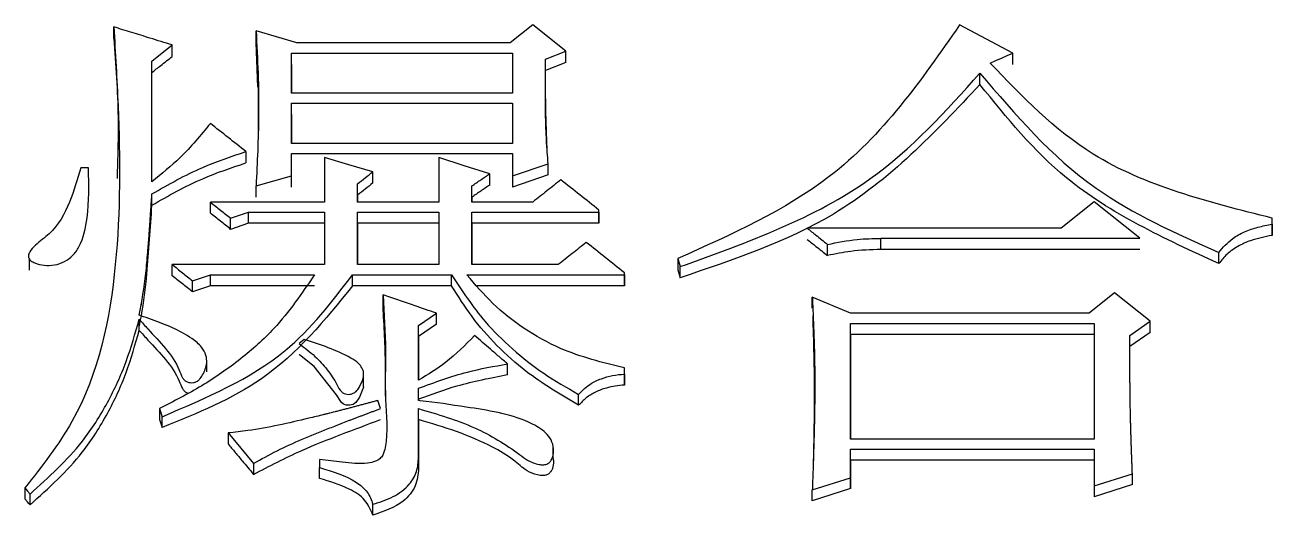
# Model space of a CAD drawing. Header units: millimetres. Extents: x 2344 to 4024, y 1094 to 2282.
# Drawn here: x 2718.57 to 2723.88, y 2072.83 to 2074.92 of the extents above; entities that cross this region are included whole.
import ezdxf

# ---------------------------------------------------------------- set-up
doc = ezdxf.new("R2010")
doc.units = ezdxf.units.MM

msp = doc.modelspace()

# ---------------------------------------------------------------- linework, layer by layer
at = {"color": 7, "linetype": 'Continuous', "lineweight": 25}
for p, q in [((2718.9522, 2074.862), (2718.9522, 2074.9108)), ((2719.7311, 2074.8424), (2719.558, 2074.8937)), ((2719.558, 2074.8449), (2719.558, 2074.8937)), ((2720.7371, 2074.9193), (2720.6397, 2074.8424)), ((2720.8777, 2074.8081), (2720.7371, 2074.9193)), ((2722.7816, 2074.7996), (2722.5544, 2074.9193)), ((2719.1145, 2074.7654), (2719.201, 2074.8338)), ((2719.201, 2074.7851), (2719.201, 2074.8338)), ((2719.565, 2074.6538), (2719.558, 2074.8449)), ((2719.7095, 2074.7996), (2720.6506, 2074.7996)), ((2719.7095, 2074.6284), (2719.7095, 2074.7996)), ((2719.7095, 2074.751), (2719.7095, 2074.7996)), ((2720.6506, 2074.7996), (2720.6506, 2074.6284)), ((2720.7912, 2074.7739), (2720.8777, 2074.8081)), ((2720.7912, 2074.7253), (2720.7912, 2074.7739)), ((2720.8777, 2074.7595), (2720.8777, 2074.8081)), ((2722.7816, 2074.751), (2722.7816, 2074.7996)), ((2719.1145, 2074.2508), (2719.1145, 2074.7654)), ((2719.1145, 2074.7168), (2719.1145, 2074.7654)), ((2719.1145, 2074.2555), (2719.1145, 2074.7168)), ((2719.7095, 2074.751), (2719.7095, 2074.6284)), ((2720.8777, 2074.7595), (2720.7912, 2074.7253)), ((2722.6409, 2074.6655), (2722.6409, 2074.7141)), ((2719.5669, 2074.6555), (2719.5665, 2074.4694)), ((2720.6506, 2074.6284), (2719.7095, 2074.6284)), ((2719.7095, 2074.5855), (2720.6506, 2074.5855)), ((2719.7095, 2074.414), (2719.7095, 2074.5855)), ((2719.7095, 2074.5372), (2719.7095, 2074.5855)), ((2720.6506, 2074.5855), (2720.6506, 2074.414)), ((2719.7095, 2074.5372), (2719.7095, 2074.414)), ((2720.6506, 2074.414), (2719.7095, 2074.414)), ((2719.5147, 2074.3796), (2719.5147, 2074.3316)), ((2719.7095, 2074.2766), (2719.7095, 2074.3711)), ((2719.7095, 2074.3711), (2720.6506, 2074.3711)), ((2719.7095, 2074.323), (2719.7095, 2074.3711)), ((2719.8501, 2074.3539), (2719.8501, 2074.1648)), ((2720.3369, 2074.3539), (2720.3369, 2074.1648)), ((2720.6506, 2074.3711), (2720.6506, 2074.2766)), ((2718.8441, 2074.3109), (2718.8116, 2074.3109)), ((2720.0556, 2074.2458), (2720.0556, 2074.2938)), ((2720.6506, 2074.2766), (2720.802, 2074.3281)), ((2720.802, 2074.2801), (2720.802, 2074.3281)), ((2719.558, 2074.2336), (2719.7095, 2074.2766)), ((2719.7095, 2074.2286), (2719.7095, 2074.2766)), ((2719.9907, 2074.1648), (2719.9907, 2074.2422)), ((2719.9907, 2074.1943), (2719.9907, 2074.2422)), ((2720.5532, 2074.2372), (2720.5532, 2074.2852)), ((2720.802, 2074.2801), (2720.6506, 2074.2286)), ((2720.6506, 2074.2766), (2720.6506, 2074.2286)), ((2718.8459, 2074.2306), (2718.8459, 2074.2309)), ((2719.1145, 2074.1514), (2719.1145, 2074.1992)), ((2719.558, 2074.1857), (2719.558, 2074.2336)), ((2719.9907, 2074.1943), (2719.9907, 2074.1648)), ((2720.4775, 2074.1648), (2720.4775, 2074.2336)), ((2720.4775, 2074.1857), (2720.4775, 2074.2336)), ((2720.4775, 2074.1857), (2720.4775, 2074.1648)), ((2719.8501, 2074.1648), (2719.3633, 2074.1648)), ((2720.3369, 2074.1648), (2719.9907, 2074.1648)), ((2720.7371, 2074.1648), (2720.4775, 2074.1648)), ((2723.1277, 2074.1649), (2722.9871, 2074.053)), ((2723.3224, 2074.01), (2723.1277, 2074.1649)), ((2719.4498, 2074.0483), (2719.4498, 2074.096)), ((2719.5256, 2074.1218), (2719.8501, 2074.1218)), ((2719.5256, 2074.0741), (2719.5256, 2074.1218)), ((2719.8501, 2074.1218), (2719.8501, 2073.898)), ((2719.9907, 2074.1218), (2720.3369, 2074.1218)), ((2719.9907, 2073.898), (2719.9907, 2074.1218)), ((2719.9907, 2074.0741), (2719.9907, 2074.1218)), ((2720.3369, 2074.1218), (2720.3369, 2073.898)), ((2720.4775, 2074.1218), (2721.0184, 2074.1218)), ((2720.4775, 2073.898), (2720.4775, 2074.1218)), ((2720.4775, 2074.0741), (2720.4775, 2074.1218)), ((2721.0184, 2074.1218), (2721.0184, 2074.1304)), ((2721.0184, 2074.0827), (2721.0184, 2074.1304)), ((2721.0184, 2074.1218), (2721.0184, 2074.0741)), ((2721.0184, 2074.0741), (2721.0184, 2074.0827)), ((2723.8849, 2074.0702), (2723.8849, 2074.096)), ((2723.8849, 2074.0483), (2723.8849, 2074.096)), ((2719.5256, 2074.0741), (2719.4498, 2074.0483)), ((2719.8501, 2074.0741), (2719.5256, 2074.0741)), ((2719.9907, 2074.0741), (2719.9907, 2073.898)), ((2720.3369, 2074.0741), (2719.9907, 2074.0741)), ((2720.4775, 2074.0741), (2720.4775, 2073.898)), ((2721.0184, 2074.0741), (2720.4775, 2074.0741)), ((2722.9871, 2074.053), (2721.9054, 2074.053)), ((2723.8849, 2074.0702), (2723.8849, 2074.0225)), ((2721.9919, 2073.9365), (2721.9919, 2073.9841)), ((2722.2191, 2074.01), (2723.3224, 2074.01)), ((2722.2191, 2073.9623), (2722.2191, 2074.01)), ((2718.5923, 2073.922), (2718.5924, 2073.8742)), ((2721.3537, 2073.9238), (2721.3645, 2073.8893)), ((2721.3537, 2073.9238), (2721.3537, 2073.8763)), ((2723.3224, 2073.9624), (2722.2191, 2073.9623)), ((2723.6578, 2073.9021), (2723.6578, 2073.9497)), ((2719.8501, 2073.898), (2719.201, 2073.898)), ((2720.3369, 2073.898), (2719.9907, 2073.898)), ((2720.8453, 2073.898), (2720.4775, 2073.898)), ((2721.3537, 2073.8763), (2721.3645, 2073.8419)), ((2721.3645, 2073.8419), (2721.3645, 2073.8893)), ((2719.2876, 2073.7816), (2719.2876, 2073.829)), ((2719.3633, 2073.8549), (2719.8068, 2073.8549)), ((2719.9691, 2073.8549), (2720.391, 2073.8549)), ((2719.9691, 2073.8075), (2719.9691, 2073.8549)), ((2720.391, 2073.8075), (2720.391, 2073.8549)), ((2720.4559, 2073.8549), (2721.1265, 2073.8549)), ((2721.1265, 2073.8549), (2721.1265, 2073.8635)), ((2721.1265, 2073.8161), (2721.1265, 2073.8635)), ((2721.1265, 2073.8549), (2721.1265, 2073.8075)), ((2721.1265, 2073.8075), (2721.1265, 2073.8161)), ((2719.3633, 2073.8075), (2719.2876, 2073.7816)), ((2719.8068, 2073.8075), (2719.3633, 2073.8075)), ((2720.391, 2073.8075), (2719.9691, 2073.8075)), ((2720.0989, 2073.7213), (2720.0989, 2073.7686)), ((2721.1265, 2073.8075), (2720.4989, 2073.8075)), ((2722.0893, 2073.691), (2721.927, 2073.76)), ((2721.927, 2073.7127), (2721.927, 2073.76)), ((2723.2143, 2073.7773), (2723.1061, 2073.691)), ((2723.3657, 2073.6564), (2723.2143, 2073.7773)), ((2719.0604, 2073.6179), (2719.0604, 2073.6651)), ((2720.2503, 2073.6392), (2720.326, 2073.691)), ((2720.326, 2073.6438), (2720.326, 2073.691)), ((2723.1061, 2073.691), (2722.0893, 2073.691)), ((2723.2792, 2073.596), (2723.3657, 2073.6564)), ((2723.3657, 2073.6093), (2723.3657, 2073.6564)), ((2720.326, 2073.6438), (2720.2503, 2073.592)), ((2720.2503, 2073.4058), (2720.2503, 2073.6392)), ((2720.2503, 2073.592), (2720.2503, 2073.6392)), ((2722.0893, 2073.6478), (2723.1277, 2073.6478)), ((2722.0893, 2073.1546), (2722.0893, 2073.6478)), ((2722.0893, 2073.6007), (2722.0893, 2073.6478)), ((2723.1277, 2073.6007), (2722.0893, 2073.6007)), ((2723.1277, 2073.6478), (2723.1277, 2073.1546)), ((2723.3657, 2073.6093), (2723.2792, 2073.5489)), ((2719.7636, 2073.5787), (2719.742, 2073.5614)), ((2720.2503, 2073.592), (2720.2503, 2073.4058)), ((2722.0893, 2073.6007), (2722.0893, 2073.1546)), ((2719.3483, 2073.4417), (2719.3483, 2073.4889)), ((2720.629, 2073.428), (2720.629, 2073.4749)), ((2721.1265, 2073.4317), (2721.1265, 2073.4577)), ((2720.0159, 2073.3773), (2720.0159, 2073.4244)), ((2721.1265, 2073.4317), (2721.1265, 2073.3849)), ((2720.2503, 2073.3191), (2720.2503, 2073.3712)), ((2720.2503, 2073.3244), (2720.2503, 2073.3712)), ((2720.9318, 2073.2985), (2720.9318, 2073.3452)), ((2719.147, 2073.2846), (2719.1578, 2073.25)), ((2720.0881, 2073.2846), (2720.0773, 2073.3192)), ((2720.2503, 2073.0766), (2720.2503, 2073.2843)), ((2720.2503, 2073.2377), (2720.2503, 2073.2843)), ((2719.1578, 2073.2034), (2719.1578, 2073.25)), ((2720.2503, 2073.2377), (2720.2503, 2073.0302)), ((2719.439, 2073.1806), (2719.5472, 2073.0506)), ((2719.439, 2073.1806), (2719.439, 2073.1341)), ((2723.1277, 2073.1546), (2722.0893, 2073.1546)), ((2720.2503, 2073.0766), (2720.2503, 2073.0302)), ((2720.8237, 2073.0743), (2720.8237, 2073.121)), ((2722.0893, 2072.9898), (2722.0893, 2073.1113)), ((2722.0893, 2073.1113), (2723.1277, 2073.1113)), ((2722.0893, 2073.0648), (2722.0893, 2073.1113)), ((2723.1277, 2073.1113), (2723.1277, 2072.9551)), ((2719.5472, 2073.0506), (2719.5472, 2073.0042)), ((2719.8285, 2073.0678), (2719.8285, 2073.0332)), ((2719.8285, 2072.9869), (2719.8285, 2073.0332)), ((2722.0893, 2073.0648), (2722.0893, 2072.9435)), ((2723.1277, 2073.0648), (2722.0893, 2073.0648)), ((2721.927, 2072.9377), (2722.0893, 2072.9898)), ((2722.0893, 2072.9435), (2722.0893, 2072.9898)), ((2723.1277, 2072.9551), (2723.29, 2073.0072)), ((2723.29, 2072.9609), (2723.29, 2073.0072)), ((2718.5738, 2072.9463), (2718.5738, 2072.9)), ((2718.5953, 2072.8742), (2718.5953, 2072.9204)), ((2722.0893, 2072.9435), (2721.927, 2072.8915)), ((2721.927, 2072.8915), (2721.927, 2072.9377)), ((2723.29, 2072.9609), (2723.1277, 2072.9089)), ((2723.1277, 2072.9551), (2723.1277, 2072.9089)), ((2720.0556, 2072.8308), (2720.0556, 2072.8769))]:
    msp.add_line(p, q, dxfattribs=at)
at = {"color": 7, "linetype": 'Continuous', "lineweight": 25, "flags": 128}
for points in [[(2720.6397, 2074.8424), (2720.1854, 2074.8424), (2719.7311, 2074.8424)], [(2722.6842, 2074.7568), (2722.7085, 2074.7675), (2722.7329, 2074.7782), (2722.7572, 2074.7889), (2722.7816, 2074.7996)], [(2720.0556, 2074.2938), (2719.9528, 2074.3238), (2719.8501, 2074.3539)], [(2720.5532, 2074.2852), (2720.445, 2074.3195), (2720.3369, 2074.3539)], [(2719.3633, 2074.117), (2719.3633, 2074.1291), (2719.3633, 2074.1412), (2719.3633, 2074.1648)], [(2719.4498, 2074.096), (2719.4877, 2074.1089), (2719.5256, 2074.1218)], [(2723.8849, 2074.0225), (2723.8849, 2074.037), (2723.8849, 2074.0483)], [(2719.201, 2073.8505), (2719.201, 2073.8625), (2719.201, 2073.8745), (2719.201, 2073.898)], [(2719.2876, 2073.829), (2719.3254, 2073.8419), (2719.3633, 2073.8549)], [(2719.3633, 2073.8075), (2719.3633, 2073.8267), (2719.3633, 2073.8408), (2719.3633, 2073.8549)], [(2720.0156, 2073.3773), (2720.0156, 2073.3756), (2719.9991, 2073.3328), (2719.983, 2073.3101), (2719.971, 2073.3024), (2719.9568, 2073.2987), (2719.9416, 2073.2994), (2719.9303, 2073.3035), (2719.9212, 2073.3107), (2719.9006, 2073.3431), (2719.8048, 2073.4637), (2719.7426, 2073.5139), (2719.742, 2073.5144), (2719.742, 2073.5144)], [(2721.1265, 2073.4108), (2721.1265, 2073.4264), (2721.1265, 2073.4577)], [(2721.1265, 2073.3849), (2721.1265, 2073.3937), (2721.1265, 2073.3994), (2721.1265, 2073.4051), (2721.1265, 2073.4108)], [(2719.147, 2073.2846), (2719.147, 2073.2654), (2719.147, 2073.2516), (2719.147, 2073.2379)], [(2718.5737, 2072.9463), (2718.5845, 2072.9333), (2718.5953, 2072.9204)], [(2718.5953, 2072.8742), (2718.5899, 2072.8807), (2718.5845, 2072.8872), (2718.5737, 2072.9001)]]:
    msp.add_lwpolyline(points, dxfattribs=at)
at = {"color": 7, "linetype": 'Continuous', "lineweight": 25}
for points, knots in [([(2718.9522, 2074.9107), (2718.9589, 2074.7986), (2718.9792, 2074.4625), (2718.9819, 2073.8991), (2718.8672, 2073.3214), (2718.646, 2073.0386), (2718.5738, 2072.9463)], [0, 0, 0, 0, 0.166548, 0.499383, 0.836688, 1, 1, 1, 1]), ([(2719.201, 2074.8338), (2719.1693, 2074.8436), (2719.112, 2074.8614), (2719.029, 2074.887), (2718.9778, 2074.9028), (2718.9522, 2074.9108)], [0, 0, 0, 0, 0.382595, 0.691297, 1, 1, 1, 1]), ([(2719.558, 2074.8937), (2719.5613, 2074.8336), (2719.5678, 2074.7135), (2719.5708, 2074.4935), (2719.5629, 2074.3334), (2719.558, 2074.2336)], [0, 0, 0, 0, 0.273667, 0.547376, 1, 1, 1, 1]), ([(2722.5544, 2074.9193), (2722.3905, 2074.6836), (2722.0923, 2074.2545), (2721.5831, 2074.0265), (2721.3537, 2073.9238)], [0, 0, 0, 0, 0.549466, 1, 1, 1, 1]), ([(2718.9522, 2074.862), (2718.9605, 2074.75), (2718.9753, 2074.5517), (2718.9687, 2074.3519), (2718.9658, 2074.2649)], [0, 0, 0, 0, 0.564585, 1, 1, 1, 1]), ([(2719.1145, 2074.7168), (2719.127, 2074.7266), (2719.1477, 2074.743), (2719.1765, 2074.7657), (2719.1929, 2074.7787), (2719.201, 2074.7851)], [0, 0, 0, 0, 0.4329059, 0.716452, 1, 1, 1, 1]), ([(2720.802, 2074.3281), (2720.8007, 2074.3449), (2720.7987, 2074.3701), (2720.7946, 2074.429), (2720.7926, 2074.4753), (2720.7915, 2074.5173), (2720.7912, 2074.5299), (2720.791, 2074.5425), (2720.7908, 2074.5551), (2720.7905, 2074.572), (2720.7904, 2074.5888), (2720.7903, 2074.6056), (2720.7902, 2074.6182), (2720.7902, 2074.6308), (2720.7902, 2074.6434), (2720.7902, 2074.656), (2720.7903, 2074.6665), (2720.7903, 2074.6749), (2720.7904, 2074.6812), (2720.7904, 2074.6875), (2720.7904, 2074.6938), (2720.7905, 2074.7001), (2720.7905, 2074.7064), (2720.7906, 2074.7127), (2720.7907, 2074.7211), (2720.7907, 2074.7295), (2720.7908, 2074.7379), (2720.7909, 2074.7442), (2720.7909, 2074.7505), (2720.791, 2074.7568), (2720.7911, 2074.7646), (2720.7911, 2074.7703), (2720.7912, 2074.7739)], [0, 0, 0, 0, 0.113118, 0.169677, 0.395941, 0.424221, 0.4525, 0.480779, 0.509059, 0.537338, 0.593897, 0.622177, 0.650456, 0.678735, 0.707015, 0.735294, 0.763573, 0.777713, 0.791853, 0.805993, 0.820132, 0.834272, 0.848412, 0.862551, 0.876691, 0.90497, 0.91911, 0.93325, 0.947389, 0.961529, 0.975669, 1, 1, 1, 1]), ([(2723.8849, 2074.096), (2723.6139, 2074.1643), (2723.1372, 2074.2845), (2722.8208, 2074.6144), (2722.6842, 2074.7568)], [0, 0, 0, 0, 0.568428, 1, 1, 1, 1]), ([(2720.7976, 2074.3916), (2720.7976, 2074.3916), (2720.7977, 2074.3916), (2720.7976, 2074.3937), (2720.7958, 2074.4365), (2720.7919, 2074.5367), (2720.7912, 2074.6289), (2720.7911, 2074.6785), (2720.7911, 2074.6962), (2720.7911, 2074.7024), (2720.791, 2074.7022), (2720.791, 2074.702)], [0, 0, 0, 0, 0.0066914, 0.0176059, 0.0437839, 0.5138257, 0.7288407, 0.8737613, 0.9090141, 0.9446975, 1, 1, 1, 1]), ([(2721.3645, 2073.8893), (2721.6521, 2073.9932), (2722.1591, 2074.1764), (2722.4954, 2074.5517), (2722.6409, 2074.714)], [0, 0, 0, 0, 0.567325, 1, 1, 1, 1]), ([(2722.6409, 2074.6655), (2722.4492, 2074.4615), (2722.1013, 2074.0913), (2721.5927, 2073.9192), (2721.3645, 2073.8419)], [0, 0, 0, 0, 0.551269, 1, 1, 1, 1]), ([(2722.6409, 2074.714), (2722.7923, 2074.5364), (2723.067, 2074.2142), (2723.4748, 2074.0316), (2723.6578, 2073.9497)], [0, 0, 0, 0, 0.5512468, 1, 1, 1, 1]), ([(2723.6578, 2073.9021), (2723.4265, 2074.0089), (2723.0192, 2074.1969), (2722.755, 2074.5241), (2722.6409, 2074.6655)], [0, 0, 0, 0, 0.567951, 1, 1, 1, 1]), ([(2719.3633, 2074.4998), (2719.3223, 2074.4496), (2719.2487, 2074.3595), (2719.1557, 2074.2842), (2719.1145, 2074.2508)], [0, 0, 0, 0, 0.556387, 1, 1, 1, 1]), ([(2719.5147, 2074.3796), (2719.4895, 2074.3997), (2719.439, 2074.4397), (2719.3885, 2074.4798), (2719.3633, 2074.4998)], [0, 0, 0, 0, 0.499997, 1, 1, 1, 1]), ([(2719.1145, 2074.1992), (2719.1851, 2074.2395), (2719.3117, 2074.3116), (2719.4525, 2074.3588), (2719.5147, 2074.3796)], [0, 0, 0, 0, 0.557889, 1, 1, 1, 1]), ([(2718.8116, 2074.3109), (2718.7975, 2074.2618), (2718.7691, 2074.163), (2718.7051, 2074.0442), (2718.6258, 2073.9908), (2718.5967, 2073.9589), (2718.5886, 2073.9405), (2718.5882, 2073.93), (2718.5917, 2073.9215), (2718.6008, 2073.9124), (2718.6218, 2073.9015), (2718.6562, 2073.8937), (2718.7007, 2073.8943), (2718.7433, 2073.9093), (2718.7798, 2073.9361), (2718.8211, 2073.9974), (2718.8475, 2074.1252), (2718.8465, 2074.2388), (2718.8441, 2074.3099), (2718.8441, 2074.3109)], [0, 0, 0, 0, 0.151237, 0.303887, 0.374012, 0.409203, 0.423454, 0.431523, 0.439658, 0.449578, 0.466985, 0.502292, 0.540771, 0.580872, 0.619436, 0.662511, 0.788748, 0.996835, 1, 1, 1, 1]), ([(2719.1145, 2074.1514), (2719.1851, 2074.1916), (2719.3117, 2074.2636), (2719.4525, 2074.3107), (2719.5147, 2074.3316)], [0, 0, 0, 0, 0.5578529, 1, 1, 1, 1]), ([(2719.9907, 2074.2422), (2720.0015, 2074.2508), (2720.0232, 2074.268), (2720.0448, 2074.2852), (2720.0556, 2074.2938)], [0, 0, 0, 0, 0.500001, 1, 1, 1, 1]), ([(2720.0556, 2074.2458), (2720.0448, 2074.2372), (2720.0232, 2074.2201), (2720.0015, 2074.2029), (2719.9907, 2074.1943)], [0, 0, 0, 0, 0.499997, 1, 1, 1, 1]), ([(2720.4775, 2074.2336), (2720.4901, 2074.2422), (2720.5153, 2074.2594), (2720.5406, 2074.2766), (2720.5532, 2074.2852)], [0, 0, 0, 0, 0.500001, 1, 1, 1, 1]), ([(2720.8561, 2074.2594), (2720.8363, 2074.2436), (2720.7966, 2074.2121), (2720.7569, 2074.1806), (2720.7371, 2074.1648)], [0, 0, 0, 0, 0.500001, 1, 1, 1, 1]), ([(2721.0184, 2074.1304), (2720.9913, 2074.1519), (2720.9372, 2074.1949), (2720.8831, 2074.2379), (2720.8561, 2074.2594)], [0, 0, 0, 0, 0.5, 1, 1, 1, 1]), ([(2719.0604, 2073.6823), (2719.0712, 2073.7417), (2719.0873, 2073.8308), (2719.0949, 2073.9281), (2719.0983, 2073.9692), (2719.0995, 2073.9842), (2719.1004, 2073.9954), (2719.1012, 2074.0066), (2719.1021, 2074.0178), (2719.1028, 2074.0272), (2719.1035, 2074.0365), (2719.104, 2074.044), (2719.1045, 2074.0514), (2719.1051, 2074.0589), (2719.1056, 2074.0664), (2719.1063, 2074.0757), (2719.1068, 2074.0832), (2719.1074, 2074.0925), (2719.1079, 2074.1), (2719.1084, 2074.1075), (2719.1089, 2074.115), (2719.1094, 2074.1224), (2719.1101, 2074.1318), (2719.1106, 2074.1392), (2719.1112, 2074.1486), (2719.1117, 2074.156), (2719.1123, 2074.1654), (2719.1128, 2074.1728), (2719.1133, 2074.1803), (2719.1138, 2074.1885), (2719.1142, 2074.1948), (2719.1145, 2074.1992)], [0, 0, 0, 0, 0.346641, 0.519778, 0.563061, 0.584702, 0.606343, 0.627984, 0.649626, 0.671267, 0.682088, 0.703729, 0.714549, 0.72537, 0.747011, 0.757832, 0.779473, 0.790294, 0.811935, 0.822756, 0.833576, 0.855218, 0.866038, 0.88768, 0.8985, 0.920141, 0.930962, 0.952603, 0.963424, 0.974245, 1, 1, 1, 1]), ([(2720.5532, 2074.2372), (2720.5406, 2074.2286), (2720.5153, 2074.2115), (2720.4901, 2074.1943), (2720.4775, 2074.1857)], [0, 0, 0, 0, 0.499997, 1, 1, 1, 1]), ([(2719.0604, 2073.6352), (2719.0636, 2073.6499), (2719.0794, 2073.7238), (2719.0928, 2073.8476), (2719.1049, 2074.005), (2719.1113, 2074.1026), (2719.1145, 2074.1514)], [0, 0, 0, 0, 0.086672, 0.433942, 0.716948, 1, 1, 1, 1]), ([(2719.3633, 2074.1648), (2719.3777, 2074.1534), (2719.4066, 2074.1304), (2719.4354, 2074.1075), (2719.4498, 2074.096)], [0, 0, 0, 0, 0.499999, 1, 1, 1, 1]), ([(2719.4498, 2074.0483), (2719.4354, 2074.0598), (2719.4066, 2074.0827), (2719.3777, 2074.1056), (2719.3633, 2074.117)], [0, 0, 0, 0, 0.5, 1, 1, 1, 1]), ([(2721.9054, 2074.053), (2721.9177, 2074.0432), (2721.9383, 2074.0268), (2721.9672, 2074.0038), (2721.9837, 2073.9907), (2721.9919, 2073.9841)], [0, 0, 0, 0, 0.428307, 0.714154, 1, 1, 1, 1]), ([(2723.6578, 2073.9497), (2723.6762, 2073.9709), (2723.7068, 2074.0063), (2723.7678, 2074.0391), (2723.8247, 2074.0588), (2723.8648, 2074.0664), (2723.8849, 2074.0702)], [0, 0, 0, 0, 0.329917, 0.550134, 0.774051, 1, 1, 1, 1]), ([(2720.9643, 2073.9927), (2720.9444, 2073.9769), (2720.9048, 2073.9454), (2720.8651, 2073.9138), (2720.8453, 2073.898)], [0, 0, 0, 0, 0.500001, 1, 1, 1, 1]), ([(2721.1265, 2073.8635), (2721.0995, 2073.885), (2721.0454, 2073.9281), (2720.9913, 2073.9712), (2720.9643, 2073.9927)], [0, 0, 0, 0, 0.5, 1, 1, 1, 1]), ([(2721.9054, 2074.0053), (2721.9177, 2073.9955), (2721.9383, 2073.9791), (2721.9672, 2073.9562), (2721.9837, 2073.9431), (2721.9919, 2073.9365)], [0, 0, 0, 0, 0.4285576, 0.7142788, 1, 1, 1, 1]), ([(2721.9919, 2073.9841), (2722.0337, 2073.9925), (2722.1086, 2074.0077), (2722.1853, 2074.0092), (2722.2191, 2074.0099)], [0, 0, 0, 0, 0.559043, 1, 1, 1, 1]), ([(2723.8849, 2074.0225), (2723.8539, 2074.0164), (2723.8029, 2074.0063), (2723.7391, 2073.9769), (2723.6913, 2073.9447), (2723.6689, 2073.9162), (2723.6578, 2073.9021)], [0, 0, 0, 0, 0.34797, 0.569793, 0.78749, 1, 1, 1, 1]), ([(2722.2191, 2073.9623), (2722.176, 2073.9611), (2722.0993, 2073.959), (2722.0247, 2073.9434), (2721.9919, 2073.9365)], [0, 0, 0, 0, 0.5608916, 1, 1, 1, 1]), ([(2719.201, 2073.898), (2719.2155, 2073.8865), (2719.2443, 2073.8635), (2719.2732, 2073.8405), (2719.2876, 2073.829)], [0, 0, 0, 0, 0.4999995, 1, 1, 1, 1]), ([(2719.8068, 2073.8549), (2719.7532, 2073.7758), (2719.6644, 2073.6447), (2719.4929, 2073.4922), (2719.3291, 2073.3776), (2719.2079, 2073.3157), (2719.147, 2073.2846)], [0, 0, 0, 0, 0.333002, 0.552476, 0.774971, 1, 1, 1, 1]), ([(2719.1578, 2073.25), (2719.3462, 2073.3303), (2719.6777, 2073.4716), (2719.8813, 2073.7393), (2719.9691, 2073.8549)], [0, 0, 0, 0, 0.568507, 1, 1, 1, 1]), ([(2719.2876, 2073.7816), (2719.2732, 2073.7931), (2719.2443, 2073.8161), (2719.2155, 2073.839), (2719.201, 2073.8505)], [0, 0, 0, 0, 0.5, 1, 1, 1, 1]), ([(2720.391, 2073.8549), (2720.4355, 2073.7865), (2720.5093, 2073.6733), (2720.6479, 2073.5365), (2720.781, 2073.4315), (2720.8814, 2073.3741), (2720.9318, 2073.3452)], [0, 0, 0, 0, 0.333809, 0.553089, 0.775219, 1, 1, 1, 1]), ([(2721.1265, 2073.4577), (2721.0336, 2073.4808), (2720.8816, 2073.5185), (2720.6975, 2073.6225), (2720.5626, 2073.7289), (2720.4913, 2073.8131), (2720.4559, 2073.8549)], [0, 0, 0, 0, 0.347456, 0.568585, 0.785979, 1, 1, 1, 1]), ([(2719.9691, 2073.8075), (2719.8517, 2073.6627), (2719.6385, 2073.3996), (2719.3069, 2073.2642), (2719.1578, 2073.2034)], [0, 0, 0, 0, 0.550322, 1, 1, 1, 1]), ([(2720.0989, 2073.7686), (2720.1037, 2073.6886), (2720.1127, 2073.5407), (2720.1043, 2073.3243), (2720.1223, 2073.1759), (2720.1017, 2073.0903), (2720.0857, 2073.07), (2720.0634, 2073.0574), (2720.0091, 2073.0465), (2719.9284, 2073.0559), (2719.8606, 2073.064), (2719.8285, 2073.0678)], [0, 0, 0, 0, 0.257644, 0.476383, 0.695117, 0.731864, 0.752184, 0.772582, 0.805413, 0.907666, 1, 1, 1, 1]), ([(2720.326, 2073.691), (2720.2947, 2073.7017), (2720.2411, 2073.72), (2720.1654, 2073.7459), (2720.121, 2073.761), (2720.0989, 2073.7686)], [0, 0, 0, 0, 0.414509, 0.707253, 1, 1, 1, 1]), ([(2720.9318, 2073.2985), (2720.8549, 2073.3441), (2720.7289, 2073.4188), (2720.582, 2073.5516), (2720.4749, 2073.6738), (2720.4188, 2073.7631), (2720.391, 2073.8075)], [0, 0, 0, 0, 0.346062, 0.56664, 0.784508, 1, 1, 1, 1]), ([(2721.927, 2073.76), (2721.9274, 2073.7518), (2721.928, 2073.7396), (2721.9289, 2073.7192), (2721.9298, 2073.6987), (2721.9305, 2073.6783), (2721.9313, 2073.6579), (2721.9319, 2073.6415), (2721.9326, 2073.6252), (2721.933, 2073.6129), (2721.934, 2073.5884), (2721.9372, 2073.5025), (2721.9377, 2073.4164), (2721.9374, 2073.3385), (2721.9372, 2073.3221), (2721.9371, 2073.3057), (2721.9368, 2073.2893), (2721.9366, 2073.2729), (2721.9363, 2073.2565), (2721.9361, 2073.2442), (2721.9359, 2073.234), (2721.9357, 2073.2237), (2721.9355, 2073.2155), (2721.9353, 2073.2073), (2721.9351, 2073.1991), (2721.9349, 2073.1909), (2721.9347, 2073.1806), (2721.9345, 2073.1724), (2721.9343, 2073.1642), (2721.934, 2073.156), (2721.9338, 2073.1478), (2721.9335, 2073.1375), (2721.9333, 2073.1293), (2721.9331, 2073.1211), (2721.9328, 2073.1129), (2721.9326, 2073.1047), (2721.9323, 2073.0965), (2721.9321, 2073.0882), (2721.9318, 2073.08), (2721.9315, 2073.0698), (2721.9312, 2073.0616), (2721.9309, 2073.0513), (2721.9306, 2073.0431), (2721.9304, 2073.0349), (2721.9301, 2073.0266), (2721.9298, 2073.0184), (2721.9295, 2073.0082), (2721.9292, 2072.9999), (2721.9289, 2072.9917), (2721.9286, 2072.9835), (2721.9283, 2072.9753), (2721.928, 2072.9671), (2721.9278, 2072.9591), (2721.9274, 2072.9493), (2721.9272, 2072.9416), (2721.927, 2072.9377)], [0, 0, 0, 0, 0.029904, 0.044856, 0.07476, 0.104664, 0.119616, 0.14952, 0.164472, 0.179424, 0.194376, 0.254184, 0.493446, 0.508398, 0.538302, 0.553254, 0.568206, 0.59811, 0.613062, 0.628014, 0.642966, 0.650442, 0.665394, 0.67287, 0.680346, 0.695298, 0.702774, 0.717726, 0.725202, 0.732678, 0.74763, 0.755106, 0.770057, 0.777533, 0.785009, 0.799961, 0.807437, 0.814913, 0.829865, 0.837341, 0.852293, 0.859769, 0.874721, 0.882197, 0.889673, 0.904625, 0.912101, 0.927053, 0.934529, 0.942005, 0.956957, 0.964433, 0.971909, 0.985954, 1, 1, 1, 1]), ([(2719.0691, 2073.7243), (2719.0691, 2073.7243), (2719.0691, 2073.7242), (2719.0692, 2073.7246), (2719.0694, 2073.7258), (2719.07, 2073.729), (2719.0707, 2073.7324), (2719.0711, 2073.7343)], [0, 0, 0, 0, 0.025297, 0.141451, 0.270493, 0.58461, 1, 1, 1, 1]), ([(2720.1094, 2073.338), (2720.1096, 2073.3811), (2720.1104, 2073.5092), (2720.1035, 2073.6367), (2720.0989, 2073.7213)], [0, 0, 0, 0, 0.336896, 1, 1, 1, 1]), ([(2718.5953, 2072.9204), (2718.6745, 2072.9921), (2718.8043, 2073.1094), (2718.9286, 2073.3084), (2719.0092, 2073.4833), (2719.0434, 2073.6046), (2719.0604, 2073.6651)], [0, 0, 0, 0, 0.345608, 0.56562, 0.783503, 1, 1, 1, 1]), ([(2719.0604, 2073.6651), (2719.0726, 2073.6513), (2719.1335, 2073.5823), (2719.2122, 2073.5057), (2719.2402, 2073.4223), (2719.2526, 2073.4048), (2719.2643, 2073.3976), (2719.2776, 2073.3944), (2719.2916, 2073.395), (2719.3054, 2073.3996), (2719.3198, 2073.4106), (2719.3364, 2073.4371), (2719.3501, 2073.4721), (2719.3466, 2073.5142), (2719.3253, 2073.5514), (2719.2513, 2073.6115), (2719.1578, 2073.6485), (2719.0799, 2073.6754), (2719.0627, 2073.6815), (2719.0604, 2073.6823)], [0, 0, 0, 0, 0.066203, 0.331418, 0.376174, 0.392134, 0.408285, 0.422252, 0.437571, 0.454108, 0.470588, 0.499884, 0.567199, 0.607022, 0.655995, 0.720748, 0.938177, 0.991744, 1, 1, 1, 1]), ([(2721.9285, 2073.6817), (2721.9319, 2073.5706), (2721.9369, 2073.4058), (2721.934, 2073.1928), (2721.9318, 2073.0914), (2721.9305, 2073.0439), (2721.9298, 2073.0194), (2721.9296, 2073.0134), (2721.9295, 2073.0094)], [0, 0, 0, 0, 0.503814, 0.747752, 0.874235, 0.934549, 0.957165, 1, 1, 1, 1]), ([(2718.5953, 2072.8742), (2718.6745, 2072.9458), (2718.8042, 2073.063), (2718.9286, 2073.2617), (2719.0092, 2073.4364), (2719.0434, 2073.5575), (2719.0604, 2073.6179)], [0, 0, 0, 0, 0.345691, 0.565702, 0.783554, 1, 1, 1, 1]), ([(2719.0604, 2073.6179), (2719.0726, 2073.6041), (2719.1336, 2073.5352), (2719.2122, 2073.459), (2719.2402, 2073.3756), (2719.2523, 2073.3584), (2719.2614, 2073.352), (2719.2674, 2073.3506), (2719.2687, 2073.3503)], [0, 0, 0, 0, 0.160679, 0.804376, 0.910674, 0.949608, 0.989033, 1, 1, 1, 1]), ([(2719.742, 2073.5614), (2719.7648, 2073.544), (2719.8086, 2073.5105), (2719.8622, 2073.4512), (2719.8973, 2073.3992), (2719.915, 2073.3608), (2719.9327, 2073.3482), (2719.9452, 2073.345), (2719.9588, 2073.3451), (2719.9727, 2073.349), (2719.9869, 2073.359), (2720.0011, 2073.3815), (2720.0138, 2073.4076), (2720.0176, 2073.4368), (2720.01, 2073.4585), (2719.9927, 2073.4817), (2719.9434, 2073.5114), (2719.8662, 2073.5456), (2719.798, 2073.5676), (2719.7636, 2073.5787)], [0, 0, 0, 0, 0.117411, 0.224514, 0.331514, 0.385099, 0.401502, 0.417942, 0.434593, 0.453955, 0.473463, 0.503457, 0.565822, 0.597864, 0.6299, 0.663784, 0.718184, 0.85806, 1, 1, 1, 1]), ([(2720.4883, 2073.596), (2720.4492, 2073.5559), (2720.3787, 2073.4838), (2720.2899, 2073.4298), (2720.2503, 2073.4058)], [0, 0, 0, 0, 0.555111, 1, 1, 1, 1]), ([(2720.6289, 2073.475), (2720.6169, 2073.4853), (2720.5928, 2073.5061), (2720.5459, 2073.5464), (2720.5111, 2073.5764), (2720.4883, 2073.596)], [0, 0, 0, 0, 0.25711, 0.51422, 1, 1, 1, 1]), ([(2723.29, 2073.0072), (2723.2895, 2073.0192), (2723.2889, 2073.0373), (2723.288, 2073.0614), (2723.2873, 2073.0795), (2723.2867, 2073.0975), (2723.286, 2073.1156), (2723.2854, 2073.1337), (2723.2849, 2073.1487), (2723.2846, 2073.1608), (2723.2843, 2073.1698), (2723.284, 2073.1788), (2723.2837, 2073.1878), (2723.2835, 2073.1969), (2723.2832, 2073.2059), (2723.283, 2073.2149), (2723.2827, 2073.2239), (2723.2825, 2073.233), (2723.2823, 2073.242), (2723.2821, 2073.251), (2723.2819, 2073.26), (2723.2817, 2073.2691), (2723.2815, 2073.2781), (2723.2813, 2073.2871), (2723.2812, 2073.2961), (2723.281, 2073.3052), (2723.2809, 2073.3142), (2723.2807, 2073.3232), (2723.2806, 2073.3322), (2723.2805, 2073.3412), (2723.2804, 2073.3503), (2723.2803, 2073.3593), (2723.2802, 2073.3683), (2723.2801, 2073.3773), (2723.28, 2073.3863), (2723.2799, 2073.3954), (2723.2798, 2073.4044), (2723.2798, 2073.4134), (2723.2797, 2073.4224), (2723.2796, 2073.4314), (2723.2796, 2073.4404), (2723.2795, 2073.4524), (2723.2795, 2073.4645), (2723.2794, 2073.4765), (2723.2794, 2073.4855), (2723.2794, 2073.4945), (2723.2793, 2073.5035), (2723.2793, 2073.5125), (2723.2793, 2073.5215), (2723.2793, 2073.5305), (2723.2792, 2073.5395), (2723.2792, 2073.5485), (2723.2792, 2073.556), (2723.2792, 2073.562), (2723.2792, 2073.5665), (2723.2792, 2073.571), (2723.2792, 2073.5755), (2723.2792, 2073.5801), (2723.2792, 2073.5846), (2723.2792, 2073.5899), (2723.2792, 2073.5937), (2723.2792, 2073.596)], [0, 0, 0, 0, 0.061285, 0.091928, 0.12257, 0.153213, 0.183855, 0.214498, 0.24514, 0.260462, 0.275783, 0.291104, 0.306426, 0.321747, 0.337068, 0.352389, 0.367711, 0.383032, 0.398353, 0.413674, 0.428996, 0.444317, 0.459638, 0.47496, 0.490281, 0.505602, 0.520923, 0.536245, 0.551566, 0.566887, 0.582209, 0.59753, 0.612851, 0.628172, 0.643494, 0.658815, 0.674136, 0.689457, 0.704779, 0.7201, 0.735421, 0.750743, 0.781385, 0.796706, 0.812028, 0.827349, 0.84267, 0.857991, 0.873313, 0.888634, 0.903955, 0.919277, 0.934598, 0.942258, 0.949919, 0.95758, 0.96524, 0.972901, 0.980562, 0.988222, 1, 1, 1, 1]), ([(2720.2503, 2073.3712), (2720.3188, 2073.3965), (2720.4413, 2073.4418), (2720.5715, 2073.4648), (2720.6289, 2073.4749)], [0, 0, 0, 0, 0.55855, 1, 1, 1, 1]), ([(2720.6289, 2073.428), (2720.5562, 2073.4141), (2720.4265, 2073.3892), (2720.304, 2073.3442), (2720.2503, 2073.3244)], [0, 0, 0, 0, 0.561231, 1, 1, 1, 1]), ([(2720.9318, 2073.3452), (2720.9484, 2073.3619), (2720.9759, 2073.3896), (2721.0283, 2073.4131), (2721.0762, 2073.4269), (2721.1097, 2073.4301), (2721.1265, 2073.4317)], [0, 0, 0, 0, 0.330678, 0.55099, 0.77457, 1, 1, 1, 1]), ([(2721.1265, 2073.3849), (2721.1006, 2073.3819), (2721.0581, 2073.377), (2721.0035, 2073.3562), (2720.9628, 2073.3314), (2720.9421, 2073.3094), (2720.9318, 2073.2985)], [0, 0, 0, 0, 0.347151, 0.569168, 0.786857, 1, 1, 1, 1]), ([(2720.0773, 2073.3192), (2720.0746, 2073.3185), (2720.0693, 2073.3171), (2720.0614, 2073.3149), (2720.0534, 2073.3128), (2720.0428, 2073.3099), (2720.0323, 2073.3071), (2720.0217, 2073.3042), (2720.0137, 2073.3021), (2720.0031, 2073.2993), (2719.9925, 2073.2964), (2719.9819, 2073.2936), (2719.974, 2073.2915), (2719.9634, 2073.2887), (2719.9528, 2073.2859), (2719.9395, 2073.2824), (2719.9262, 2073.2789), (2719.9103, 2073.2748), (2719.889, 2073.2693), (2719.8677, 2073.264), (2719.8304, 2073.2547), (2719.7182, 2073.2278), (2719.5832, 2073.1963), (2719.4671, 2073.1837), (2719.439, 2073.1806)], [0, 0, 0, 0, 0.012619, 0.025237, 0.037856, 0.050474, 0.075711, 0.08833, 0.100948, 0.113567, 0.138804, 0.151422, 0.164041, 0.176659, 0.201896, 0.214515, 0.239752, 0.264989, 0.290226, 0.3407, 0.365937, 0.466887, 0.870929, 1, 1, 1, 1]), ([(2719.5472, 2073.0506), (2719.5804, 2073.0691), (2719.6819, 2073.1257), (2719.8007, 2073.1734), (2719.8882, 2073.2083), (2719.9067, 2073.2156), (2719.9252, 2073.2228), (2719.9414, 2073.2291), (2719.9553, 2073.2345), (2719.9623, 2073.2371), (2719.9716, 2073.2407), (2719.9809, 2073.2442), (2719.9902, 2073.2478), (2719.9972, 2073.2504), (2720.0065, 2073.2539), (2720.0158, 2073.2575), (2720.0251, 2073.261), (2720.0321, 2073.2636), (2720.0414, 2073.2671), (2720.0507, 2073.2706), (2720.0601, 2073.2741), (2720.0671, 2073.2767), (2720.0764, 2073.2802), (2720.0834, 2073.2828), (2720.0881, 2073.2846)], [0, 0, 0, 0, 0.194919, 0.596792, 0.647185, 0.672381, 0.697577, 0.74797, 0.760568, 0.773166, 0.785764, 0.81096, 0.823558, 0.836156, 0.848754, 0.873951, 0.886549, 0.899147, 0.911745, 0.936941, 0.949539, 0.962137, 0.974736, 1, 1, 1, 1]), ([(2720.2503, 2073.2843), (2720.3315, 2073.2604), (2720.486, 2073.215), (2720.6334, 2073.1253), (2720.7157, 2073.0617), (2720.7512, 2073.0473), (2720.78, 2073.0445), (2720.7951, 2073.0469), (2720.8073, 2073.0542), (2720.8173, 2073.0669), (2720.8253, 2073.0905), (2720.8257, 2073.1237), (2720.8124, 2073.1596), (2720.7766, 2073.197), (2720.663, 2073.2595), (2720.4771, 2073.2868), (2720.3204, 2073.3114), (2720.2527, 2073.3188), (2720.2503, 2073.3191)], [0, 0, 0, 0, 0.188824, 0.359425, 0.391174, 0.431004, 0.443042, 0.4552, 0.463942, 0.475035, 0.493349, 0.52466, 0.556942, 0.585534, 0.64557, 0.848774, 0.994709, 1, 1, 1, 1]), ([(2719.5472, 2073.0042), (2719.615, 2073.0394), (2719.7355, 2073.1019), (2719.9192, 2073.1744), (2720.0318, 2073.2167), (2720.0881, 2073.2379)], [0, 0, 0, 0, 0.390671, 0.695193, 1, 1, 1, 1]), ([(2720.8224, 2073.0741), (2720.8234, 2073.0693), (2720.8265, 2073.0544), (2720.8226, 2073.034), (2720.8143, 2073.0161), (2720.8053, 2073.0062), (2720.7935, 2073.0002), (2720.7766, 2072.9979), (2720.7479, 2073.0023), (2720.7018, 2073.0219), (2720.6487, 2073.074), (2720.5486, 2073.1321), (2720.4126, 2073.1894), (2720.3046, 2073.2215), (2720.2503, 2073.2377)], [0, 0, 0, 0, 0.023255, 0.07257, 0.095864, 0.11539, 0.131905, 0.152492, 0.186456, 0.253587, 0.364428, 0.517728, 0.757657, 1, 1, 1, 1]), ([(2719.439, 2073.1341), (2719.449, 2073.1221), (2719.469, 2073.0981), (2719.5051, 2073.0548), (2719.5311, 2073.0235), (2719.5472, 2073.0042)], [0, 0, 0, 0, 0.277089, 0.554178, 1, 1, 1, 1]), ([(2720.0556, 2072.8769), (2720.0852, 2072.8863), (2720.1434, 2072.9047), (2720.2101, 2072.9541), (2720.2458, 2073.0157), (2720.2488, 2073.0564), (2720.2503, 2073.0766)], [0, 0, 0, 0, 0.291567, 0.574035, 0.788626, 1, 1, 1, 1]), ([(2719.8285, 2073.0332), (2719.8835, 2073.0169), (2719.9596, 2072.9944), (2720.0354, 2072.9317), (2720.0489, 2072.895), (2720.0556, 2072.8769)], [0, 0, 0, 0, 0.5720712, 0.7896972, 1, 1, 1, 1]), ([(2720.2503, 2073.0302), (2720.2478, 2073.0045), (2720.2426, 2072.9524), (2720.1762, 2072.8715), (2720.1019, 2072.8464), (2720.0556, 2072.8308)], [0, 0, 0, 0, 0.269419, 0.54582, 1, 1, 1, 1]), ([(2720.0556, 2072.8308), (2720.046, 2072.8535), (2720.0262, 2072.9), (2719.941, 2072.9537), (2719.8714, 2072.9742), (2719.8285, 2072.9869)], [0, 0, 0, 0, 0.267568, 0.547482, 1, 1, 1, 1])]:
    msp.add_open_spline(points, degree=3, knots=knots, dxfattribs=at)
msp.add_open_spline([(2719.147, 2073.2379), (2719.1488, 2073.2322), (2719.1524, 2073.2206), (2719.156, 2073.2091), (2719.1578, 2073.2034)], degree=3, dxfattribs=at)

doc.saveas('drawing.dxf')
